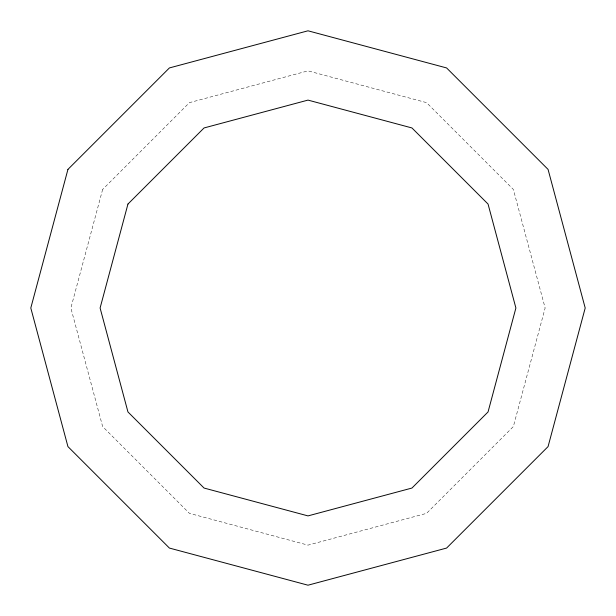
<?xml version="1.0" encoding="UTF-8"?>
<svg xmlns="http://www.w3.org/2000/svg" width="616" height="616" viewBox="0 0 616 616"><rect width="100%" height="100%" fill="white"/><g stroke="black" fill="none" stroke-linecap="round" stroke-linejoin="round"><path stroke-width="0.46" stroke-dasharray="3.08 2.31" d="M102.641 189.435L70.871 308L102.641 426.565L189.435 513.359L308 545.129L426.565 513.359L513.359 426.565L545.129 308L513.359 189.435L426.565 102.641L308 70.871L189.435 102.641L102.641 189.435"/><path stroke-width="0.92" d="M67.937 169.4L30.8 308L67.937 446.6L169.4 548.063L308 585.2L446.6 548.063L548.063 446.6L585.2 308L548.063 169.4L446.6 67.937L308 30.8L169.4 67.937L67.937 169.4M127.951 204.05L100.1 308L127.951 411.95L204.05 488.049L308 515.9L411.95 488.049L488.049 411.95L515.9 308L488.049 204.05L411.95 127.951L308 100.1L204.05 127.951L127.951 204.05"/></g></svg>
